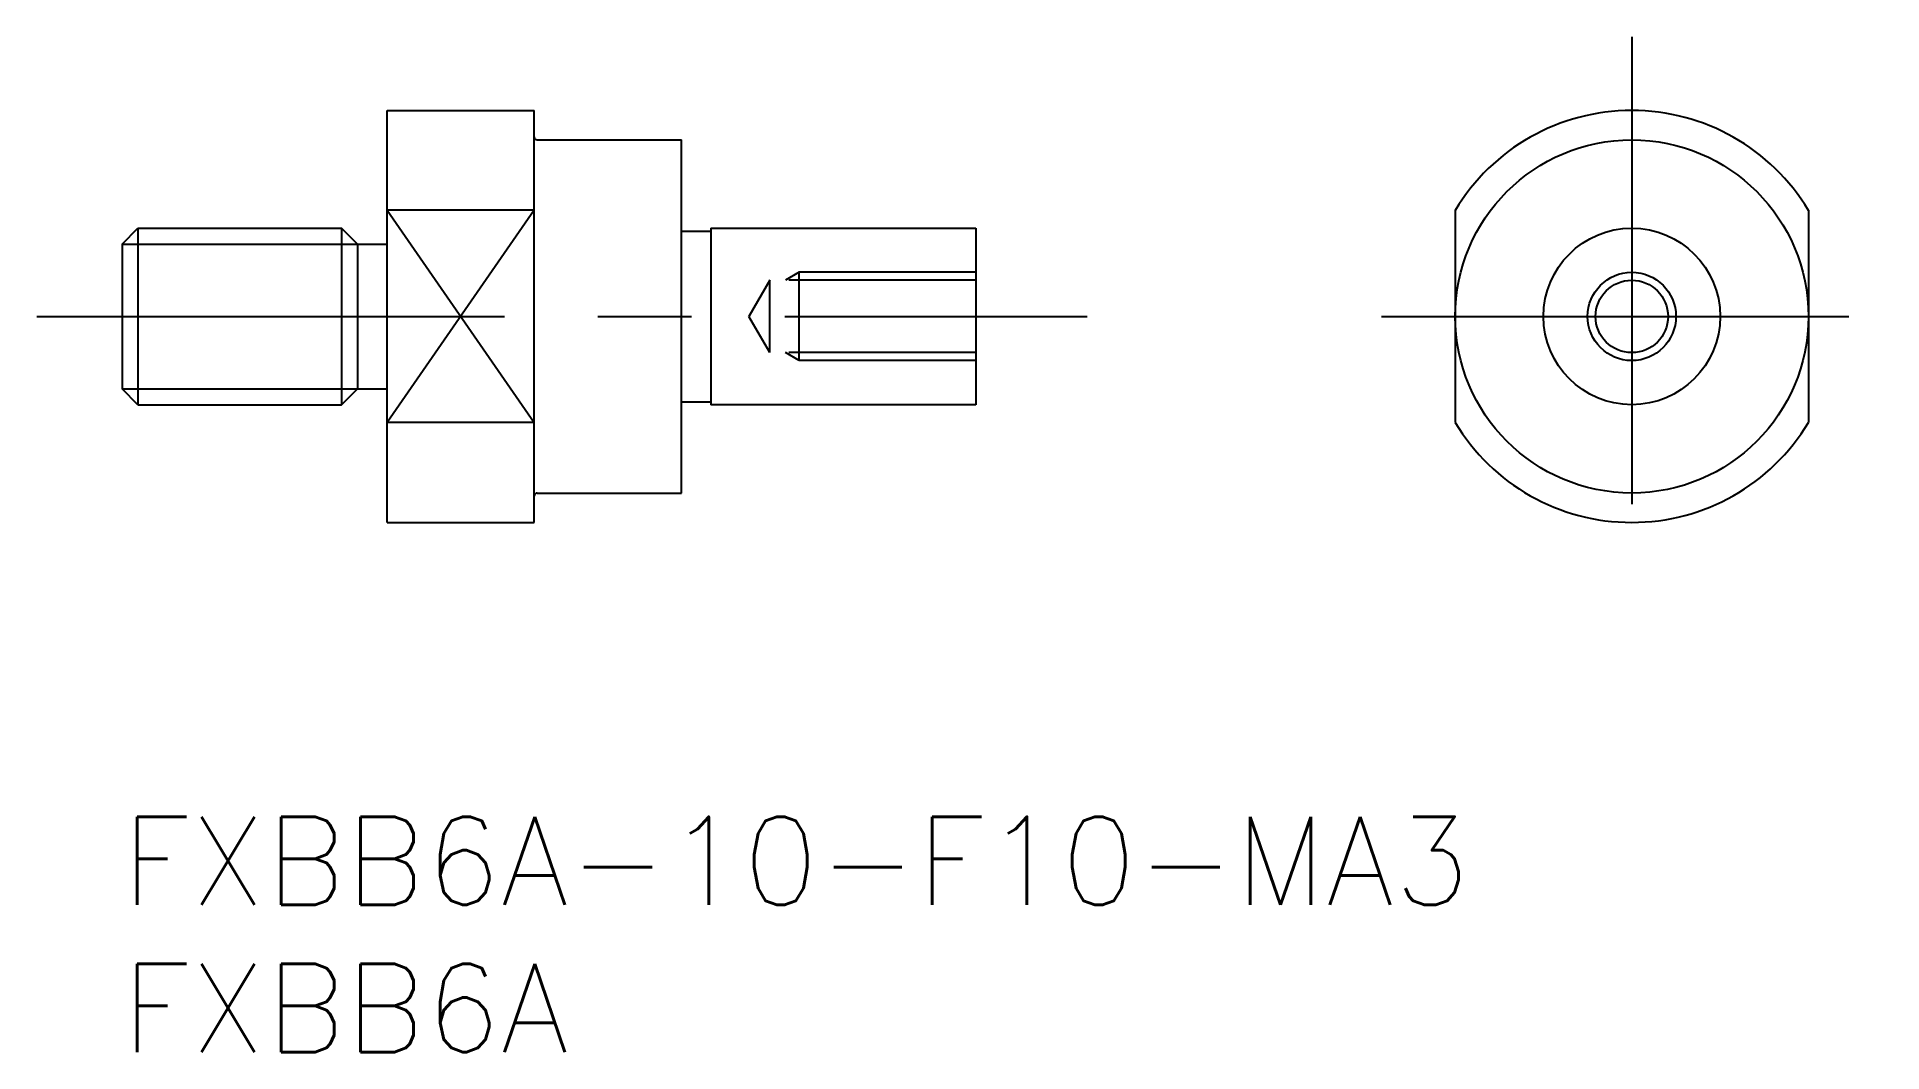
# Model space of a CAD drawing. Extents: x -2.9 to 59.8, y -8 to 26.5.
import ezdxf

# ---------------------------------------------------------------- set-up
doc = ezdxf.new("R2010")
doc.units = 0
doc.header["$LTSCALE"] = 0.5
doc.linetypes.add('CENTER', pattern=[50.8, 31.75, -6.35, 6.35, -6.35])
doc.linetypes.add('DASHED', pattern=[19.05, 12.7, -6.35])
for name, color, linetype in [('MSM_CENTER', 1, 'CENTER'), ('MSM_CONTINUOUS', 7, 'CONTINUOUS'), ('MSM_DASHED', 4, 'DASHED'), ('MSM_NARROW', 5, 'CONTINUOUS'), ('MSM_PART_NUMBER', 7, 'CONTINUOUS')]:
    doc.layers.add(name, color=color, linetype=linetype)
doc.styles.get("Standard").update_dxf_attribs({"font": 'txt.shx', "height": 3, "bigfont": 'bigfont.shx'})

# ---------------------------------------------------------------- blocks, each defined once
blk = doc.blocks.new('*U5')
at = {"layer": 'MSM_PART_NUMBER'}
blk.add_text('FXBB6A-10-F10-MA3', height=3, dxfattribs=at).set_placement((0, -3))
blk = doc.blocks.new('*U6')
at = {"layer": 'MSM_PART_NUMBER'}
blk.add_text('FXBB6A', height=3, dxfattribs=at).set_placement((0, -8))

msp = doc.modelspace()

# ---------------------------------------------------------------- linework, layer by layer
at = {"layer": 'MSM_CENTER'}
for p, q in [((51.273, 26.5), (51.273, 7.5)), ((-2.89, 17), (32.773, 17)), ((42.773, 17), (59.773, 17))]:
    msp.add_line(p, q, dxfattribs=at)
at = {"layer": 'MSM_CONTINUOUS'}
for p, q in [((9, 10), (9, 24)), ((9, 24), (14, 24)), ((14, 10), (14, 24)), ((14.1, 23), (19, 23)), ((19, 11), (19, 23)), ((14, 20.606), (9, 20.606)), ((45.273, 20.606), (45.273, 13.394)), ((57.273, 20.606), (57.273, 13.394)), ((0, 19.458), (0.542, 20)), ((0, 19.458), (0, 14.541)), ((0.542, 20), (7.458, 20)), ((0.542, 20), (0.542, 14)), ((8, 19.458), (7.458, 20)), ((7.458, 20), (7.458, 14)), ((8, 19.458), (8, 14.541)), ((8, 19.458), (9, 19.458)), ((19, 19.9), (20, 19.9)), ((20, 20), (29, 20)), ((20, 20), (20, 14)), ((29, 20), (29, 14)), ((0.542, 14), (0, 14.541)), ((7.458, 14), (8, 14.541)), ((8, 14.541), (9, 14.541)), ((0.542, 14), (7.458, 14)), ((19, 14.1), (20, 14.1)), ((29, 14), (20, 14)), ((14, 13.394), (9, 13.394)), ((14.1, 11), (19, 11)), ((9, 10), (14, 10))]:
    msp.add_line(p, q, dxfattribs=at)
for radius in [6, 3, 1.23]:
    msp.add_circle((51.273, 17), radius, dxfattribs=at)
for centre, radius, start, end in [((51.273, 17), 7, 31.00272, 148.99728), ((14.1, 23.1), 0.1, 180, 270), ((51.273, 17), 7, 211.00272, 328.99728), ((14.1, 10.9), 0.1, 90, 180)]:
    msp.add_arc(centre, radius, start, end, dxfattribs=at)
at = {"layer": 'MSM_DASHED'}
for p, q in [((22, 18.229), (21.29, 17)), ((29, 18.229), (22, 18.229)), ((22, 15.77), (22, 18.229)), ((23, 18.5), (22.531, 18.229)), ((29, 18.5), (23, 18.5)), ((23, 15.5), (23, 18.5)), ((22, 15.77), (21.29, 17)), ((29, 15.77), (22, 15.77)), ((23, 15.5), (22.531, 15.77)), ((29, 15.5), (23, 15.5))]:
    msp.add_line(p, q, dxfattribs=at)
at = {"layer": 'MSM_NARROW'}
for p, q in [((9, 20.606), (14, 13.394)), ((14, 20.606), (9, 13.394)), ((0, 19.458), (8, 19.458)), ((0, 14.541), (8, 14.541))]:
    msp.add_line(p, q, dxfattribs=at)
msp.add_circle((51.273, 17), 1.5, dxfattribs=at)

# ---------------------------------------------------------------- block references
at = {"layer": 'MSM_CONTINUOUS'}
for name in ['*U5', '*U6']:
    msp.add_blockref(name, (0, 0), dxfattribs=at)

doc.saveas('drawing.dxf')
